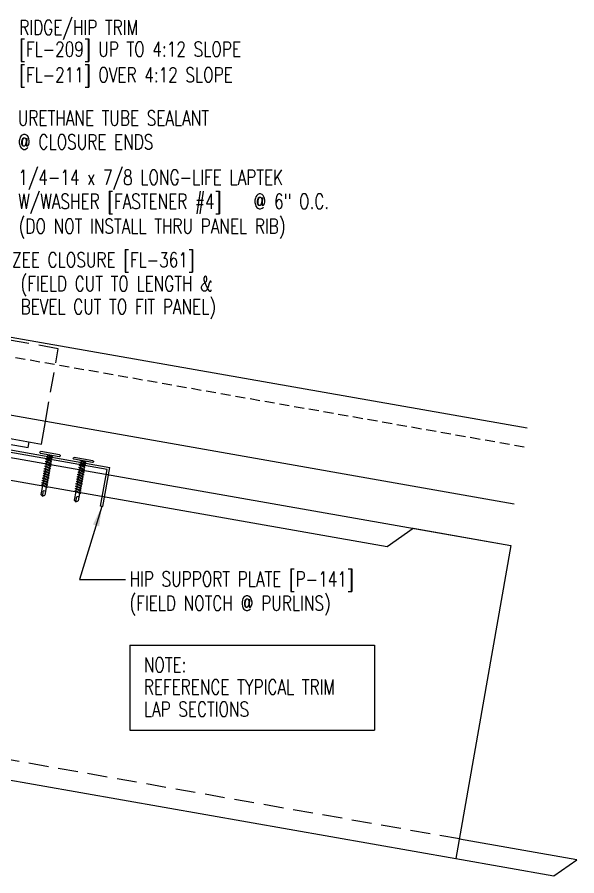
# Model space of a CAD drawing. Header units: inches. Extents: x 0 to 188, y 9 to 98.
# Drawn here: x 31.31 to 45.4, y 10.7 to 32.31 of the extents above; entities that cross this region are included whole.
import ezdxf

# ---------------------------------------------------------------- set-up
doc = ezdxf.new("R2010")
doc.units = ezdxf.units.IN
doc.header["$MEASUREMENT"] = 0
doc.linetypes.add('HIDDEN', pattern=[0.375, 0.25, -0.125])
doc.linetypes.add('HIDDEN2', pattern=[0.1875, 0.125, -0.0625])
for name, color, linetype in [('clip', 5, 'Continuous'), ('FASTENER', 9, 'Continuous'), ('PANEL', 11, 'Continuous'), ('PURLIN', 1, 'Continuous'), ('STLA', 12, 'Continuous'), ('TEXT', 2, 'Continuous')]:
    doc.layers.add(name, color=color, linetype=linetype)
doc.styles.add('TEXT', font='SIMPLEX', dxfattribs={"width": 0.75, "height": 6})
doc.styles.add('TEXT1', font='ROMANS.shx', dxfattribs={"width": 0.75, "height": 0.375})
doc.dimstyles.new('DETAIL$7', dxfattribs={"dimscale": 4, "dimtxt": 6, "dimasz": 0.125, "dimexe": 0.0625, "dimexo": 0.125, "dimgap": 0.0625, "dimtad": 1, "dimdec": 5, "dimzin": 3, "dimdsep": 46, "dimlunit": 4, "dimtxsty": 'TEXT', "dimblk": 'ARCHTICK', "dimcen": 0.0625, "dimclrd": 7, "dimclre": 7, "dimclrt": 2, "dimadec": 0, "dimazin": 0, "dimtfac": 0.666667, "dimtdec": 5, "dimtmove": 0, "dimatfit": 3, "dimfxl": 0, "dimfrac": 2, "dimtolj": 1, "dimtzin": 3, "dimarcsym": 0})

# ---------------------------------------------------------------- blocks, each defined once
blk = doc.blocks.new('FD-F4')
at = {"layer": 'TEXT', "style": 'TEXT1', "width": 0.75}
for s, p in [('1/4-14 x 7/8 LONG-LIFE LAPTEK', (0.0047, -0.0408)), ('W/WASHER [FASTENER #4]', (0.0047, -0.1926))]:
    blk.add_text(s, height=0.09375, dxfattribs=at).set_placement(p)
blk.add_attdef('(QUANTITY)', (1.4847, -0.1926), '', height=0.0938, dxfattribs=at)
at = {"layer": 'TEXT', "style": 'TEXT1', "flags": 1}
for tag, p in [('Color', (0.0624, -0.4349)), ('Calc', (0.0624, -0.4349)), ('Opt1', (0.0624, -0.4349)), ('Opt2', (0.0624, -0.4349)), ('Opt3', (0.0624, -0.4349)), ('Description', (0.0624, -0.4349)), ('Multiple', (0.0624, -0.4349)), ('Part', (0.0624, -0.4349)), ('Spare1', (0.0624, -0.6224)), ('Spare2', (0.0624, -0.6224)), ('Spare3', (0.0624, -0.6224)), ('Spare4', (0.0624, -0.6224)), ('Spare5', (0.0624, -0.6224)), ('Spare6', (0.0624, -0.6224)), ('Spare7', (0.0624, -0.6224)), ('Spare8', (0.0624, -0.6224)), ('Spare9', (0.0624, -0.6224)), ('Spare10', (0.0624, -0.6224))]:
    blk.add_attdef(tag, p, '', height=0.0938, dxfattribs=at)
blk = doc.blocks.new('A$C04AA0F9A')
at = {"layer": 'STLA'}
for p, q in [((-6.138, 4.006), (4.449, 5.873)), ((4.534, 5.873), (15.121, 4.006)), ((4.459, 5.814), (-6.066, 3.958)), ((15.049, 3.958), (4.524, 5.814)), ((-5.964, 3.022), (-6.138, 4.006)), ((-5.903, 3.032), (-6.066, 3.958)), ((14.886, 3.032), (15.049, 3.958)), ((14.947, 3.022), (15.121, 4.006)), ((-5.964, 3.022), (-5.903, 3.032)), ((14.947, 3.022), (14.886, 3.032))]:
    blk.add_line(p, q, dxfattribs=at)
for radius in [0.247, 0.187]:
    blk.add_arc((4.491, 5.63), radius, 80, 100, dxfattribs=at)
blk = doc.blocks.new('A$C30686E82')
for p, q in [((-2.715, 0.761), (3.437, 0.761)), ((-2.715, 0.761), (-2.715, -1.379)), ((3.437, 0.761), (3.437, -1.379)), ((-2.715, -1.379), (3.437, -1.379))]:
    blk.add_line(p, q)
at = {"layer": 'TEXT', "style": 'TEXT1', "width": 0.75}
for s, p in [('NOTE:', (-2.368, 0.081)), ('REFERENCE TYPICAL TRIM', (-2.368, -0.477)), ('LAP SECTIONS', (-2.368, -1.035))]:
    blk.add_text(s, height=0.375, dxfattribs=at).set_placement(p)
blk = doc.blocks.new('_ArchTick')
at = {"color": 0, "linetype": 'ByBlock', "const_width": 0.15}
blk.add_lwpolyline([(-0.5, -0.5), (0.5, 0.5)], dxfattribs=at)
blk = doc.blocks.new('sd3')
at = {"layer": 'FASTENER'}
for p, q in [((-0.24, 0.082), (0.24, 0.082)), ((-0.24, 0.037), (0.24, 0.037)), ((-0.078, 0.008), (0.023, 0.037)), ((-0.058, -0.003), (-0.078, 0.008)), ((-0.058, -0.003), (0.08, 0.036)), ((-0.048, 0.037), (-0.048, 0.017)), ((0.05, 0.027), (0.05, -0.016)), ((-0.078, -0.052), (0.06, -0.013)), ((-0.058, -0.064), (-0.078, -0.052)), ((-0.078, -0.112), (0.06, -0.073)), ((-0.058, -0.124), (-0.078, -0.112)), ((-0.078, -0.172), (0.06, -0.133)), ((-0.058, -0.184), (-0.078, -0.172)), ((-0.078, -0.232), (0.06, -0.193)), ((-0.058, -0.064), (0.08, -0.024)), ((-0.058, -0.124), (0.08, -0.084)), ((-0.058, -0.184), (0.08, -0.144)), ((-0.058, -0.244), (0.08, -0.204)), ((-0.048, -0.001), (-0.048, -0.044)), ((-0.048, -0.061), (-0.048, -0.104)), ((-0.048, -0.121), (-0.048, -0.164)), ((-0.048, -0.181), (-0.048, -0.224)), ((0.05, -0.033), (0.05, -0.076)), ((0.05, -0.093), (0.05, -0.136)), ((0.05, -0.153), (0.05, -0.196)), ((0.05, -0.213), (0.05, -0.256)), ((0.08, -0.024), (0.06, -0.013)), ((0.08, -0.084), (0.06, -0.073)), ((0.08, -0.144), (0.06, -0.133)), ((0.08, -0.204), (0.06, -0.193)), ((-0.058, -0.244), (-0.078, -0.232)), ((-0.078, -0.292), (0.06, -0.253)), ((-0.058, -0.304), (-0.078, -0.292)), ((-0.078, -0.353), (0.06, -0.313)), ((-0.058, -0.364), (-0.078, -0.353)), ((-0.078, -0.413), (0.06, -0.373)), ((-0.058, -0.424), (-0.078, -0.413)), ((-0.058, -0.304), (0.08, -0.264)), ((-0.058, -0.364), (0.08, -0.325)), ((-0.058, -0.424), (0.08, -0.385)), ((-0.048, -0.241), (-0.048, -0.284)), ((-0.048, -0.301), (-0.048, -0.344)), ((-0.048, -0.361), (-0.048, -0.404)), ((-0.048, -0.421), (-0.048, -0.464)), ((0.05, -0.273), (0.05, -0.316)), ((0.05, -0.333), (0.05, -0.376)), ((0.05, -0.393), (0.05, -0.436)), ((0.08, -0.264), (0.06, -0.253)), ((0.08, -0.325), (0.06, -0.313)), ((0.08, -0.385), (0.06, -0.373)), ((-0.078, -0.473), (0.06, -0.433)), ((-0.058, -0.484), (-0.078, -0.473)), ((-0.078, -0.533), (0.06, -0.493)), ((-0.058, -0.544), (-0.078, -0.533)), ((-0.078, -0.593), (0.06, -0.553)), ((-0.058, -0.604), (-0.078, -0.593)), ((-0.078, -0.653), (0.06, -0.614)), ((-0.058, -0.484), (0.08, -0.445)), ((-0.058, -0.544), (0.08, -0.505)), ((-0.058, -0.604), (0.08, -0.565)), ((-0.058, -0.664), (0.08, -0.625)), ((-0.048, -0.481), (-0.048, -0.524)), ((-0.048, -0.541), (-0.048, -0.584)), ((-0.048, -0.601), (-0.048, -0.644)), ((0.05, -0.453), (0.05, -0.496)), ((0.05, -0.513), (0.05, -0.556)), ((0.05, -0.573), (0.05, -0.616)), ((0.05, -0.634), (0.05, -0.676)), ((0.08, -0.445), (0.06, -0.433)), ((0.08, -0.505), (0.06, -0.493)), ((0.08, -0.565), (0.06, -0.553)), ((0.08, -0.625), (0.06, -0.614)), ((-0.058, -0.664), (-0.078, -0.653)), ((-0.078, -0.713), (0.06, -0.674)), ((-0.058, -0.724), (-0.078, -0.713)), ((-0.078, -0.773), (0.06, -0.734)), ((-0.058, -0.785), (-0.078, -0.773)), ((-0.058, -0.724), (0.08, -0.685)), ((-0.058, -0.785), (0.08, -0.745)), ((-0.048, -0.662), (-0.048, -0.704)), ((-0.048, -0.722), (-0.048, -0.765)), ((-0.048, -0.782), (-0.048, -0.977)), ((0.05, -0.694), (0.05, -0.737)), ((0.05, -0.754), (0.05, -0.977)), ((0.08, -0.685), (0.06, -0.674)), ((0.08, -0.745), (0.06, -0.734)), ((0.001, -1.011), (-0.048, -0.977)), ((0, -1.003), (0.009, -0.896)), ((0.001, -1.011), (0.05, -0.977))]:
    blk.add_line(p, q, dxfattribs=at)
for centre, radius, start, end in [((-0.238, 0.06), 0.0227, 94.6639, 265.3361), ((0.238, 0.06), 0.0227, 274.6639, 85.3361), ((-0.025, -0.903), 0.0349, 11.1445, 130.906), ((0.032, -1.003), 0.032, 55.4585, 194.8454)]:
    blk.add_arc(centre, radius, start, end, dxfattribs=at)
blk = doc.blocks.new('A$C612A22A5')
at = {"layer": 'clip'}
for points in [[(-1.376, 0.083), (-1.376, 0.023), (-0.789, 0.023), (-0.789, 0.143), (-0.814, 0.143, -0.303371), (-0.838, 0.159), (-0.873, 0.244, 0.30332), (-0.953, 0.297), (-1.103, 0.297, -0.41421), (-1.129, 0.323), (-1.129, 0.423), (-1.189, 0.423), (-1.189, 0.323, 0.414221), (-1.103, 0.237), (-0.953, 0.237, -0.303367), (-0.929, 0.221), (-0.894, 0.136, 0.30332), (-0.814, 0.083), (-0.789, 0.083), (-1.876, 0.083), (-1.876, 0.227)], [(1.299, 0.083), (1.299, 0.023), (0.711, 0.023), (0.711, 0.143), (0.736, 0.143, 0.303371), (0.76, 0.159), (0.795, 0.244, -0.30332), (0.875, 0.297), (1.025, 0.297, 0.41421), (1.051, 0.323), (1.051, 0.423), (1.111, 0.423), (1.111, 0.323, -0.414221), (1.025, 0.237), (0.875, 0.237, 0.303367), (0.851, 0.221), (0.816, 0.136, -0.30332), (0.736, 0.083), (0.711, 0.083), (1.799, 0.083), (1.799, 0.227)]]:
    blk.add_lwpolyline(points, format="xyb", dxfattribs=at)
for points in [[(1.051, 0.423), (-1.129, 0.423)], [(0.711, 0.143), (-0.789, 0.143)], [(-0.439, 0.023), (-0.789, 0.023)], [(0.361, 0.023), (-0.439, 0.023)], [(0.711, 0.023), (0.361, 0.023)]]:
    blk.add_lwpolyline(points, dxfattribs=at)

msp = doc.modelspace()

# ---------------------------------------------------------------- linework, layer by layer
at = {"layer": 'clip', "linetype": 'HIDDEN', "ltscale": 2}
for p, q in [((32.34593, 23.96233), (28.11126, 24.70902)), ((32.02305, 22.13115), (32.34593, 23.96233))]:
    msp.add_line(p, q, dxfattribs=at)
at = {"layer": 'clip'}
for p, q in [((31.92351, 21.56545), (32.02305, 22.13115)), ((30.68639, 21.78359), (31.92351, 21.56545))]:
    msp.add_line(p, q, dxfattribs=at)
at = {"layer": 'PANEL', "color": 251, "linetype": 'HIDDEN2', "ltscale": 2}
msp.add_line((44.0697, 21.48846), (25.33832, 24.77795), dxfattribs=at)
at = {"layer": 'PANEL'}
msp.add_lwpolyline([(43.81941, 20.05439), (25.0871, 23.35323), (25.42398, 25.26375), (44.14669, 21.97414)], dxfattribs=at)
at = {"layer": 'PURLIN'}
for p, q in [((23.01771, 22.65476), (43.7377, 19.01161)), ((23.01771, 22.08344), (40.62602, 18.98849)), ((23.01771, 14.53278), (42.35472, 11.13374)), ((45.3957, 11.10586), (42.44105, 11.62554))]:
    msp.add_line(p, q, dxfattribs=at)
at = {"layer": 'PURLIN', "linetype": 'HIDDEN', "ltscale": 2}
msp.add_line((42.44134, 11.62716), (23.10434, 15.02621), dxfattribs=at)
at = {"layer": 'PURLIN'}
msp.add_lwpolyline([(40.62406, 18.98712), (41.27535, 19.44388), (43.7377, 19.01161), (42.35443, 11.13211), (44.81678, 10.69984), (45.3957, 11.10586)], dxfattribs=at)

# ---------------------------------------------------------------- block references
for name, p in [('A$C04AA0F9A', (18.52289, 16.96914)), ('A$C30686E82', (36.86476, 15.74115))]:
    msp.add_blockref(name, p)
at = {"layer": 'clip', "color": 54, "xscale": -1, "rotation": 349.9999999999999}
msp.add_blockref('A$C612A22A5', (29.72831, 21.7215), dxfattribs=at)
at = {"layer": 'FASTENER', "xscale": -1, "rotation": 350.000000001806}
for p in [(32.12848, 21.25067), (32.96735, 21.10275)]:
    msp.add_blockref('sd3', p, dxfattribs=at)
at = {"layer": 'TEXT', "xscale": 4, "yscale": 4, "zscale": 4}
msp.add_blockref('FD-F4', (31.31751, 28.25313), dxfattribs=at).add_auto_attribs({'(QUANTITY)': '@ 6" O.C.'})

# ---------------------------------------------------------------- texts
at = {"layer": 'TEXT', "style": 'TEXT1', "width": 0.75}
for s, p in [('RIDGE/HIP TRIM', (31.36237, 31.85935)), ('[FL-209] UP TO 4:12 SLOPE', (31.36237, 31.31445)), ('[FL-211] OVER 4:12 SLOPE', (31.36237, 30.66623)), ('URETHANE TUBE SEALANT', (31.3269, 29.57944, 0)), ('@ CLOSURE ENDS', (31.3269, 28.97944, 0)), ('(DO NOT INSTALL THRU PANEL RIB)', (31.34807, 26.85939)), ('  ZEE CLOSURE [FL-361]', (30.79736, 26.01322)), ('(FIELD CUT TO LENGTH &', (31.39514, 25.41222)), ('BEVEL CUT TO FIT PANEL)', (31.39514, 24.83431)), ('HIP SUPPORT PLATE [P-141]', (34.13642, 17.98117)), ('(FIELD NOTCH @ PURLINS)', (34.13642, 17.37403))]:
    msp.add_text(s, height=0.375, dxfattribs=at).set_placement(p)

# ---------------------------------------------------------------- leaders
msp.add_leader([(33.44315, 19.9956), (32.87662, 18.15849), (34.03338, 18.15849)], dimstyle='DETAIL$7')

doc.saveas('drawing.dxf')
